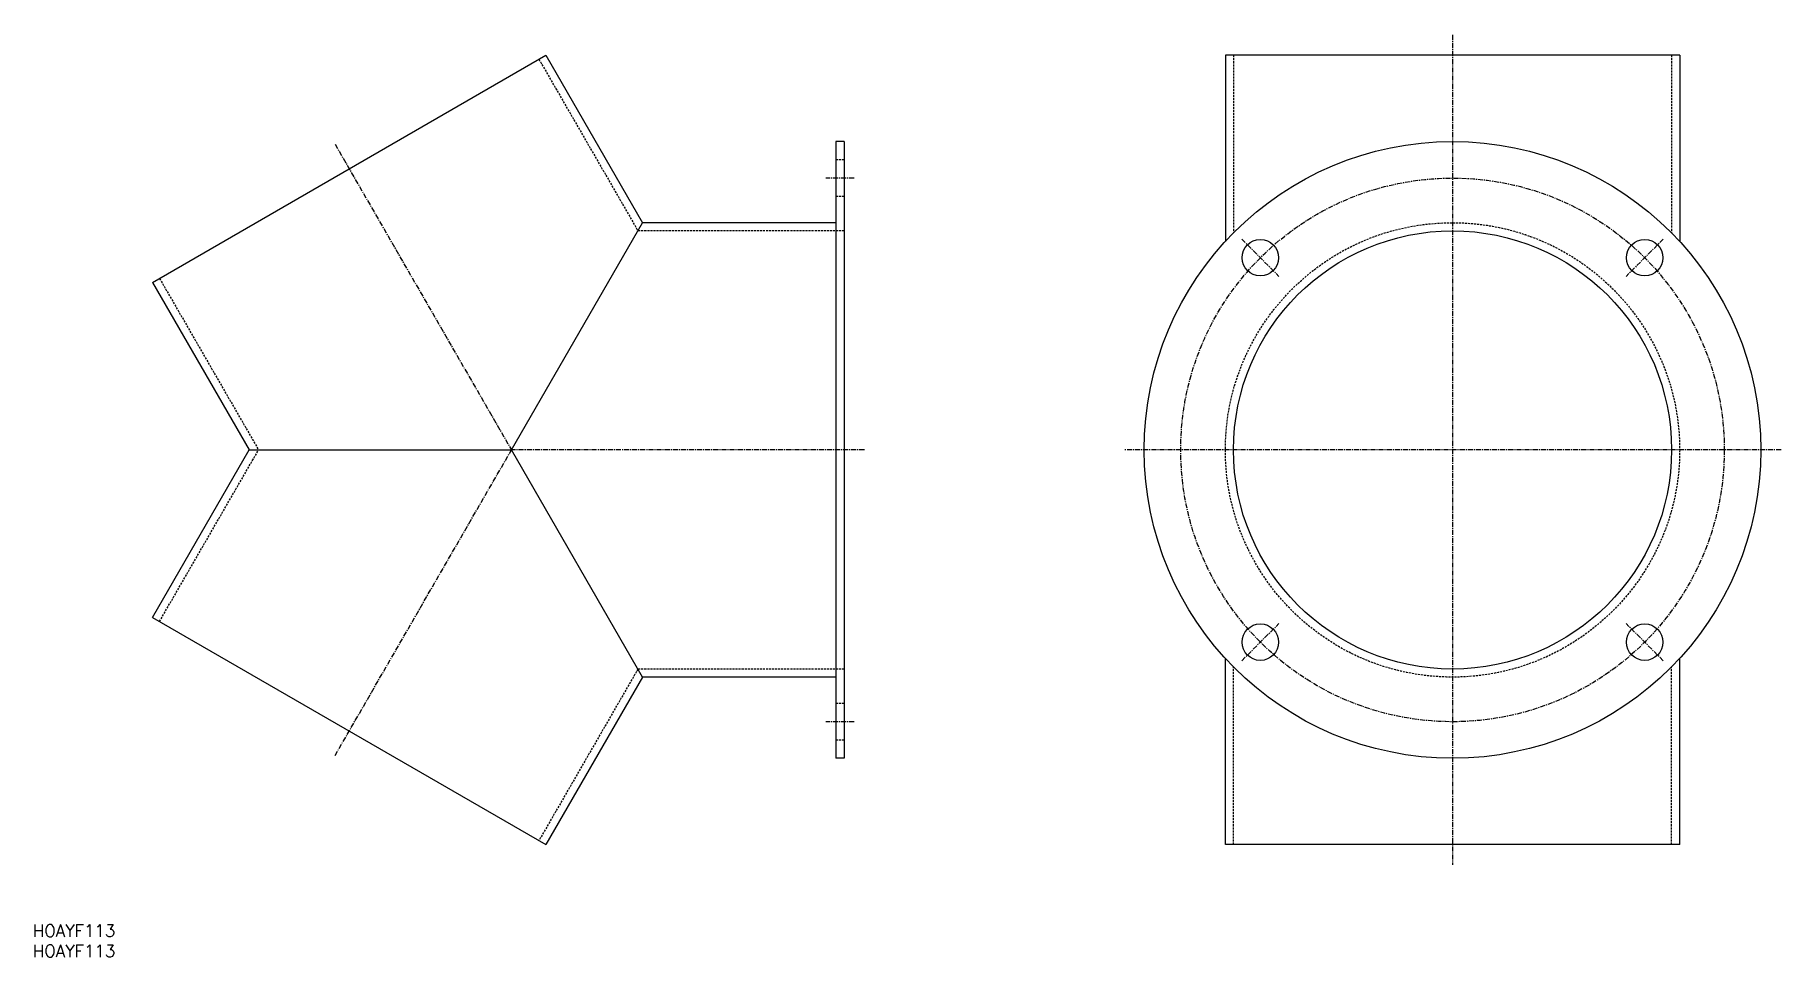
# Model space of a CAD drawing. Extents: x 1 to 431, y 0 to 227.
import ezdxf

# ---------------------------------------------------------------- set-up
doc = ezdxf.new("R2010")
doc.units = 0
doc.linetypes.add('CENTER', pattern=[2, 1.25, -0.25, 0.25, -0.25])
doc.linetypes.add('DASHED', pattern=[0.75, 0.5, -0.25])
doc.layers.get('0').update_dxf_attribs({"linetype": 'CONTINUOUS'})
doc.layers.add('CENTER', color=1, linetype='CENTER')
doc.styles.get("Standard").update_dxf_attribs({"font": 'txt.shx'})

# ---------------------------------------------------------------- blocks, each defined once
blk = doc.blocks.new('*U10')
at = {"color": 7, "linetype": 'CONTINUOUS'}
blk.add_text('HOAYF113', height=3, dxfattribs=at).set_placement((0, 0))
blk = doc.blocks.new('*U11')
at = {"color": 7, "linetype": 'CONTINUOUS'}
blk.add_text('HOAYF113', height=3, dxfattribs=at).set_placement((0, 5))

msp = doc.modelspace()

# ---------------------------------------------------------------- linework, layer by layer
at = {"color": 7, "linetype": 'CONTINUOUS'}
for p, q in [((29.5, 166.28), (126.5, 222.28)), ((126.5, 222.28), (150.33, 181)), ((294, 222.28), (294, 176.38)), ((406, 222.28), (294, 222.28)), ((406, 222.28), (406, 176.38)), ((200, 201), (198, 201)), ((198, 201), (198, 49)), ((200, 201), (200, 49)), ((118, 125), (150.33, 181)), ((198, 181), (150.33, 181)), ((29.5, 166.28), (53.34, 125)), ((29.5, 83.72), (53.34, 125)), ((53.34, 125), (118, 125)), ((150.33, 69), (118, 125)), ((29.5, 83.72), (126.5, 27.72)), ((294, 27.72), (294, 73.62)), ((406, 27.72), (406, 73.62)), ((150.33, 69), (126.5, 27.72)), ((198, 69), (150.33, 69)), ((200, 49), (198, 49)), ((406, 27.72), (294, 27.72))]:
    msp.add_line(p, q, dxfattribs=at)
at = {"color": 3, "linetype": 'DASHED'}
for p, q in [((124.77, 221.28), (149.18, 179)), ((296, 222.28), (296, 178.48)), ((404, 222.28), (404, 178.48)), ((200, 196.5), (198, 196.5)), ((200, 187.5), (198, 187.5)), ((200, 179), (149.18, 179)), ((31.23, 167.28), (55.65, 125)), ((31.23, 82.72), (55.65, 125)), ((149.18, 71), (124.77, 28.72)), ((200, 71), (149.18, 71)), ((296, 27.72), (296, 71.52)), ((404, 27.72), (404, 71.52)), ((200, 62.5), (198, 62.5)), ((200, 53.5), (198, 53.5))]:
    msp.add_line(p, q, dxfattribs=at)
at = {"color": 7, "linetype": 'CONTINUOUS'}
for centre, radius in [((350, 125), 76), ((350, 125), 54), ((302.62, 172.38), 4.5), ((397.38, 172.38), 4.5), ((302.62, 77.62), 4.5), ((397.38, 77.62), 4.5)]:
    msp.add_circle(centre, radius, dxfattribs=at)
at = {"color": 3, "linetype": 'DASHED'}
msp.add_circle((350, 125), 56, dxfattribs=at)
at = {"layer": 'CENTER', "color": 1, "linetype": 'CENTER'}
for p, q in [((350, 227.28), (350, 22.72)), ((74.5, 200.34), (118, 125)), ((202.5, 192), (195.5, 192)), ((298.03, 176.97), (307.22, 167.78)), ((401.97, 176.97), (392.78, 167.78)), ((74.5, 49.66), (118, 125)), ((205, 125), (118, 125)), ((431, 125), (269, 125)), ((298.03, 73.03), (307.22, 82.22)), ((401.97, 73.03), (392.78, 82.22)), ((202.5, 58), (195.5, 58))]:
    msp.add_line(p, q, dxfattribs=at)
msp.add_circle((350, 125), 67, dxfattribs=at)

# ---------------------------------------------------------------- block references
at = {"color": 7, "linetype": 'CONTINUOUS'}
for name in ['*U11', '*U10']:
    msp.add_blockref(name, (0, 0), dxfattribs=at)

doc.saveas('drawing.dxf')
